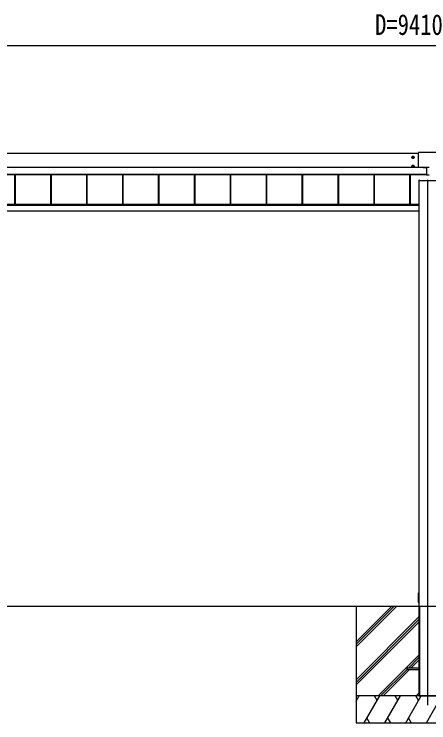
# Model space of a CAD drawing. Units: millimetres, scale not verified. Extents: x -14718 to 14718, y -10395 to 10395.
# Drawn here: x -9621 to -7312, y -7938 to -3991 of the extents above; entities that cross this region are included whole.
import ezdxf
from ezdxf.enums import TextEntityAlignment as Align

# ---------------------------------------------------------------- set-up
doc = ezdxf.new("R2010")
doc.units = ezdxf.units.MM
doc.header["$LTSCALE"] = 50
for name, color, linetype in [('0-3_YKK_12', 2, 'Continuous'), ('0-4_YKK_A1', 4, 'Continuous'), ('0-5_YKK_D', 6, 'Continuous')]:
    doc.layers.add(name, color=color, linetype=linetype)
doc.styles.add('ＭＳ ゴシック', font='')
doc.styles.get('ＭＳ ゴシック').set_extended_font_data('MS Gothic')

msp = doc.modelspace()

# ---------------------------------------------------------------- linework, layer by layer
at = {"layer": '0-3_YKK_12'}
msp.add_line((-7317.43, -7840), (-7317.43, -4914.31), dxfattribs=at)
at = {"layer": '0-4_YKK_A1'}
for p, q in [((-7370.43, -4766.38), (-11864.43, -4766.38)), ((-7370.43, -4844.81), (-7370.43, -4763.16)), ((-7265.43, -4762.16), (-7369.43, -4762.16)), ((-7393.18, -4788.12), (-7407.68, -4788.12)), ((-7402.71, -4788.88), (-7403.43, -4788.88)), ((-7400.43, -4795.37), (-7400.43, -4780.87)), ((-7398.15, -4787.36), (-7397.43, -4787.36)), ((-7324.93, -4844.81), (-12015.93, -4844.81)), ((-7324.93, -4845.3), (-12015.93, -4845.3)), ((-7393.18, -4838.09), (-7407.68, -4838.09)), ((-7402.71, -4838.85), (-7403.43, -4838.85)), ((-7400.43, -4845.34), (-7400.43, -4830.84)), ((-7398.15, -4837.33), (-7397.43, -4837.33)), ((-7343.93, -4842.49), (-7343.93, -4844.81)), ((-7343.93, -4842.49), (-7324.93, -4842.49)), ((-7343.93, -4844.49), (-7324.93, -4844.49)), ((-7324.93, -4842.31), (-7324.93, -4887.46)), ((-7324.93, -4842.31), (-7309.93, -4842.31)), ((-7324.93, -4884.27), (-12015.93, -4884.27)), ((-7324.93, -4884.79), (-12015.93, -4884.79)), ((-12015.93, -4884.93), (-7324.93, -4884.93)), ((-7324.93, -4884.93), (-12015.93, -4884.93)), ((-9618.93, -4884.93), (-9618.93, -5051.16)), ((-9616.33, -4884.93), (-9616.33, -5051.16)), ((-9615.93, -4884.93), (-9615.93, -5051.16)), ((-9418.93, -4884.93), (-9418.93, -5051.16)), ((-9416.33, -4884.93), (-9416.33, -5051.16)), ((-9415.93, -4884.93), (-9415.93, -5051.16)), ((-9218.93, -4884.93), (-9218.93, -5051.16)), ((-9216.33, -4884.93), (-9216.33, -5051.16)), ((-9215.93, -4884.93), (-9215.93, -5051.16)), ((-9018.93, -4884.93), (-9018.93, -5051.16)), ((-9016.33, -4884.93), (-9016.33, -5051.16)), ((-9015.93, -4884.93), (-9015.93, -5051.16)), ((-8818.93, -4884.93), (-8818.93, -5051.16)), ((-8816.33, -4884.93), (-8816.33, -5051.16)), ((-8815.93, -4884.93), (-8815.93, -5051.16)), ((-8618.93, -4884.93), (-8618.93, -5051.16)), ((-8616.33, -4884.93), (-8616.33, -5051.16)), ((-8615.93, -4884.93), (-8615.93, -5051.16)), ((-8418.93, -4884.93), (-8418.93, -5051.16)), ((-8416.33, -4884.93), (-8416.33, -5051.16)), ((-8415.93, -4884.93), (-8415.93, -5051.16)), ((-8218.93, -4884.93), (-8218.93, -5051.16)), ((-8216.33, -4884.93), (-8216.33, -5051.16)), ((-8215.93, -4884.93), (-8215.93, -5051.16)), ((-8018.93, -4884.93), (-8018.93, -5051.16)), ((-8016.33, -4884.93), (-8016.33, -5051.16)), ((-8015.93, -4884.93), (-8015.93, -5051.16)), ((-7818.93, -4884.93), (-7818.93, -5051.16)), ((-7816.33, -4884.93), (-7816.33, -5051.16)), ((-7815.93, -4884.93), (-7815.93, -5051.16)), ((-7618.93, -4884.93), (-7618.93, -5051.16)), ((-7616.33, -4884.93), (-7616.33, -5051.16)), ((-7615.93, -4884.93), (-7615.93, -5051.16)), ((-7418.93, -4884.93), (-7418.93, -5051.16)), ((-7416.33, -4884.93), (-7416.33, -5051.16)), ((-7415.93, -4884.93), (-7415.93, -5051.16)), ((-7309.93, -4887.46), (-7324.93, -4887.46)), ((-7367.43, -4916.52), (-7367.43, -4916.81)), ((-7367.43, -4916.81), (-7367.43, -7283.5)), ((-7367.43, -4916.81), (-7367.13, -4916.81)), ((-7367.13, -4916.51), (-7365.23, -4916.51)), ((-7367.13, -4916.51), (-7367.13, -4916.81)), ((-7367.13, -4916.81), (-7267.73, -4916.81)), ((-7365.23, -4916.51), (-7365.23, -4916.81)), ((-7364.93, -4916.52), (-7364.93, -4916.81)), ((-7363.93, -4916.72), (-7364.93, -4916.72)), ((-7363.93, -4916.72), (-7363.93, -4916.81)), ((-7363.43, -4916.74), (-7363.43, -4916.81)), ((-7367.43, -5051.16), (-11867.43, -5051.16)), ((-7367.43, -5053.16), (-11867.43, -5053.16)), ((-7367.43, -5056.03), (-11867.43, -5056.03)), ((-7367.43, -5087.51), (-11866.58, -5087.51)), ((-7369.93, -7244.2), (-7369.66, -7213.3)), ((-7369.73, -7267.2), (-7369.93, -7244.2)), ((-11867.43, -7287.5), (-2217.43, -7287.5)), ((-7717.43, -7287.5), (-7717.43, -7937.5)), ((-7717.43, -7514.13), (-7490.8, -7287.5)), ((-7717.43, -7485.85), (-7519.08, -7287.5)), ((-7717.43, -7499.99), (-7505, -7287.56)), ((-7367.43, -7283.5), (-7367.43, -7787.5)), ((-7367.43, -7287.5), (-7367.13, -7287.5)), ((-7367.43, -7287.5), (-7367.43, -7787.5)), ((-7367.13, -7287.5), (-7267.73, -7287.5)), ((-7364.93, -7287.5), (-7364.93, -7787.5)), ((-7363.43, -7287.5), (-7363.43, -7787.5)), ((-7717.43, -7697.98), (-7367.43, -7347.98)), ((-7717.43, -7712.12), (-7367.43, -7362.12)), ((-7717.43, -7726.26), (-7367.43, -7376.26)), ((-7594.82, -7787.5), (-7367.43, -7560.11)), ((-7426.18, -7633), (-7367.43, -7574.25)), ((-7412.04, -7633), (-7367.43, -7588.4)), ((-7580.68, -7787.5), (-7434.93, -7641.75)), ((-7566.54, -7787.5), (-7421.04, -7642)), ((-7434.93, -7633), (-7434.93, -7642)), ((-7367.43, -7633), (-7434.93, -7633)), ((-7367.43, -7642), (-7434.93, -7642)), ((-7382.69, -7787.5), (-7367.43, -7772.24)), ((-6917.43, -7787.5), (-7717.43, -7787.5)), ((-7717.43, -7816.44), (-7700.72, -7787.5)), ((-6917.43, -7787.5), (-7717.43, -7787.5)), ((-7715.72, -7813.48), (-7717.43, -7810.52)), ((-7671.85, -7937.5), (-7585.25, -7787.5)), ((-7600.25, -7813.48), (-7615.25, -7787.5)), ((-7556.38, -7937.5), (-7469.78, -7787.5)), ((-7484.78, -7813.48), (-7499.78, -7787.5)), ((-7440.91, -7937.5), (-7354.31, -7787.5)), ((-7369.31, -7813.48), (-7384.31, -7787.5)), ((-7367.43, -7787.5), (-7267.43, -7787.5)), ((-7325.44, -7937.5), (-7238.84, -7787.5)), ((-7656.86, -7911.52), (-7641.86, -7937.5)), ((-7541.39, -7911.52), (-7526.39, -7937.5)), ((-7425.92, -7911.52), (-7410.92, -7937.5)), ((-7717.43, -7937.5), (-6917.43, -7937.5))]:
    msp.add_line(p, q, dxfattribs=at)
for points in [[(-7400.43, -4782.34), (-7395.43, -4785.23), (-7395.43, -4791), (-7400.43, -4793.89), (-7405.43, -4791), (-7405.43, -4785.23)], [(-7400.43, -4832.31), (-7395.43, -4835.2), (-7395.43, -4840.97), (-7400.43, -4843.86), (-7405.43, -4840.97), (-7405.43, -4835.2)]]:
    msp.add_lwpolyline(points, close=True, dxfattribs=at)
for points in [[(-7403.43, -4788.88), (-7403.43, -4787.36), (-7402.71, -4787.36)], [(-7401.19, -4785.84), (-7401.19, -4785.12), (-7399.67, -4785.12), (-7399.67, -4785.84)], [(-7399.67, -4790.4), (-7399.67, -4791.12), (-7401.19, -4791.12), (-7401.19, -4790.4)], [(-7397.43, -4787.36), (-7397.43, -4788.88), (-7398.15, -4788.88)], [(-7403.43, -4838.85), (-7403.43, -4837.33), (-7402.71, -4837.33)], [(-7401.19, -4835.81), (-7401.19, -4835.09), (-7399.67, -4835.09), (-7399.67, -4835.81)], [(-7399.67, -4840.37), (-7399.67, -4841.09), (-7401.19, -4841.09), (-7401.19, -4840.37)], [(-7397.43, -4837.33), (-7397.43, -4838.85), (-7398.15, -4838.85)], [(-7369.36, -7213), (-7369.16, -7213), (-7367.43, -7213)], [(-7367.43, -7267.5), (-7369.23, -7267.5), (-7369.43, -7267.5)], [(-7367.13, -7287.5), (-7267.73, -7287.5), (-7267.43, -7287.5)]]:
    msp.add_lwpolyline(points, dxfattribs=at)
for centre, radius in [((-7400.43, -4788.12), 6.25), ((-7400.43, -4788.12), 5), ((-7400.43, -4838.09), 6.25), ((-7400.43, -4838.09), 5)]:
    msp.add_circle(centre, radius, dxfattribs=at)
for centre, radius, start, end in [((-7369.43, -4763.16), 1, 89.98255, 179.98254), ((-7400.43, -4788.12), 5.58, 153.74848, 206.25152), ((-7400.43, -4788.12), 5.58, 93.74848, 146.25152), ((-7400.43, -4788.12), 5.58, 213.74848, 266.25152), ((-7402.71, -4785.84), 1.52, 270, 0), ((-7402.71, -4790.4), 1.52, 0, 90), ((-7400.43, -4788.12), 5.58, 33.74848, 86.25152), ((-7400.43, -4788.12), 5.58, 273.74848, 326.25152), ((-7398.15, -4785.84), 1.52, 180, 270), ((-7398.15, -4790.4), 1.52, 90, 180), ((-7400.43, -4788.12), 5.58, 333.74848, 26.25152), ((-7400.43, -4838.09), 5.58, 153.74848, 206.25152), ((-7400.43, -4838.09), 5.58, 93.74848, 146.25152), ((-7400.43, -4838.09), 5.58, 213.74848, 266.25152), ((-7402.71, -4835.81), 1.52, 270, 0), ((-7402.71, -4840.37), 1.52, 0, 90), ((-7400.43, -4838.09), 5.58, 33.74848, 86.25152), ((-7400.43, -4838.09), 5.58, 273.74848, 326.25152), ((-7398.15, -4835.81), 1.52, 180, 270), ((-7398.15, -4840.37), 1.52, 90, 180), ((-7400.43, -4838.09), 5.58, 333.74848, 26.25152), ((-7369.36, -7213.3), 0.3, 90, 179.5), ((-7369.43, -7267.2), 0.3, 180.5, 270)]:
    msp.add_arc(centre, radius, start, end, dxfattribs=at)
for centre, major_axis, start_param, end_param in [((-7367.13, -4916.52), (0.3, 0), 1.5707963, 3.1415927), ((-7365.23, -4916.52), (0.3, 0), 6.2831853, 7.8539816), ((-7363.93, -4916.74), (0.5, 0), 6.2831853, 7.8539816)]:
    msp.add_ellipse(centre, major_axis=major_axis, ratio=0.034921, start_param=start_param, end_param=end_param, dxfattribs=at)
at = {"layer": '0-5_YKK_D'}
msp.add_line((-11847.43, -4166.38), (-2787.43, -4166.38), dxfattribs=at)

# ---------------------------------------------------------------- texts
at = {"layer": '0-5_YKK_D', "style": 'ＭＳ ゴシック', "width": 0.8}
msp.add_text('D=9410', height=115.5, dxfattribs=at).set_placement((-7611.43, -4141.38), align=Align.BOTTOM_LEFT)

doc.saveas('drawing.dxf')
